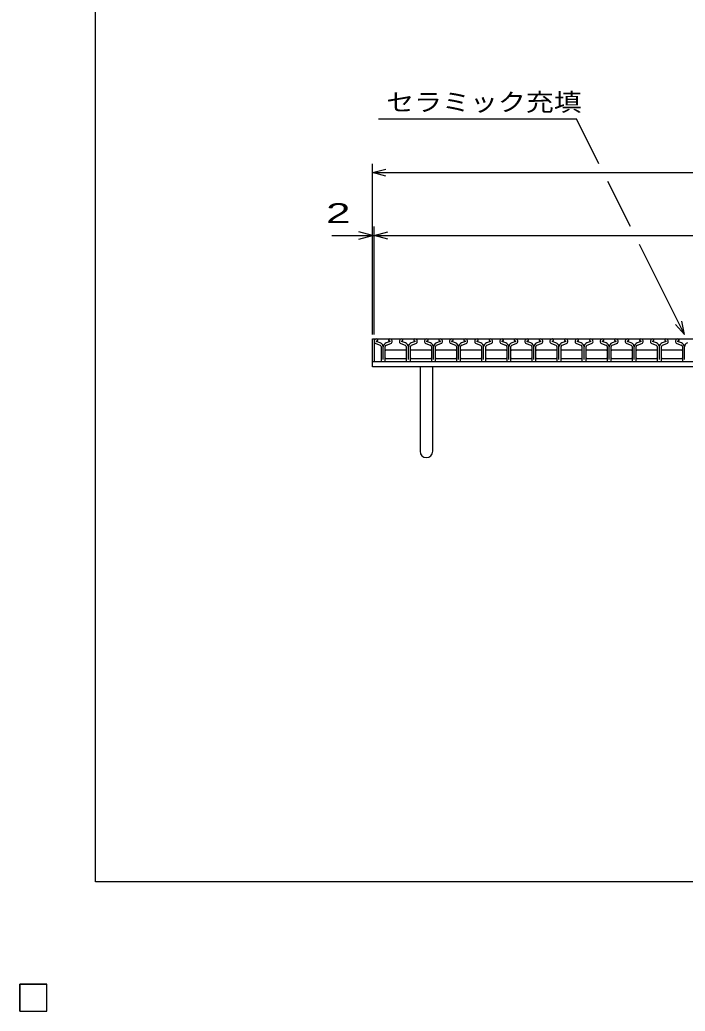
# Model space of a CAD drawing. Units: millimetres, scale not verified. Extents: x -1820 to 1724, y -1285 to 1059.
# Drawn here: x -1820 to -1080, y -1285 to -182 of the extents above; entities that cross this region are included whole.
import ezdxf
from ezdxf.enums import TextEntityAlignment as Align

# ---------------------------------------------------------------- set-up
doc = ezdxf.new("R2010")
doc.units = ezdxf.units.MM
doc.header["$LTSCALE"] = 10
for name, color, linetype, lineweight in [('0_2', 150, 'Continuous', 25), ('16', 3, 'Continuous', 25), ('19', 6, 'Continuous', 25), ('22', 2, 'Continuous', 25)]:
    doc.layers.add(name, color=color, linetype=linetype, lineweight=lineweight)
doc.styles.add('ベクトル', font='')
doc.styles.get('ベクトル').set_extended_font_data('ベクトル')

msp = doc.modelspace()

# ---------------------------------------------------------------- linework, layer by layer
at = {"layer": '0_2'}
for p, q in [((-1736, -1141), (-1736, 1059)), ((1724, -1141), (-1736, -1141))]:
    msp.add_line(p, q, dxfattribs=at)
at = {"layer": '16'}
for p, q in [((-1426, -537), (-430, -537)), ((-1426, -537), (-1426, -562)), ((-1419.3, -541.53), (-1423.62, -540.01)), ((-1423.46, -539.31), (-1422.02, -538.61)), ((-1422.02, -538.61), (-1422.02, -538.38)), ((-1408.4, -540.01), (-1412.72, -541.53)), ((-1410, -538.38), (-1410, -538.61)), ((-1410, -538.61), (-1408.56, -539.31)), ((-1391.4, -541.53), (-1395.72, -540.01)), ((-1395.56, -539.31), (-1394.12, -538.61)), ((-1394.12, -538.61), (-1394.12, -538.38)), ((-1380.5, -540.01), (-1384.82, -541.53)), ((-1382.1, -538.38), (-1382.1, -538.61)), ((-1382.1, -538.61), (-1380.66, -539.31)), ((-1363.5, -541.53), (-1367.82, -540.01)), ((-1367.66, -539.31), (-1366.22, -538.61)), ((-1366.22, -538.61), (-1366.22, -538.38)), ((-1352.6, -540.01), (-1356.92, -541.53)), ((-1354.2, -538.38), (-1354.2, -538.61)), ((-1354.2, -538.61), (-1352.76, -539.31)), ((-1335.6, -541.53), (-1339.92, -540.01)), ((-1339.76, -539.31), (-1338.32, -538.61)), ((-1338.32, -538.61), (-1338.32, -538.38)), ((-1324.7, -540.01), (-1329.02, -541.53)), ((-1326.3, -538.38), (-1326.3, -538.61)), ((-1326.3, -538.61), (-1324.86, -539.31)), ((-1307.7, -541.53), (-1312.02, -540.01)), ((-1311.86, -539.31), (-1310.42, -538.61)), ((-1310.42, -538.61), (-1310.42, -538.38)), ((-1296.8, -540.01), (-1301.12, -541.53)), ((-1298.4, -538.38), (-1298.4, -538.61)), ((-1298.4, -538.61), (-1296.96, -539.31)), ((-1279.8, -541.53), (-1284.12, -540.01)), ((-1283.96, -539.31), (-1282.52, -538.61)), ((-1282.52, -538.61), (-1282.52, -538.38)), ((-1268.9, -540.01), (-1273.22, -541.53)), ((-1270.5, -538.38), (-1270.5, -538.61)), ((-1270.5, -538.61), (-1269.06, -539.31)), ((-1251.9, -541.53), (-1256.22, -540.01)), ((-1256.06, -539.31), (-1254.62, -538.61)), ((-1254.62, -538.61), (-1254.62, -538.38)), ((-1241, -540.01), (-1245.32, -541.53)), ((-1242.6, -538.38), (-1242.6, -538.61)), ((-1242.6, -538.61), (-1241.16, -539.31)), ((-1224, -541.53), (-1228.32, -540.01)), ((-1228.16, -539.31), (-1226.72, -538.61)), ((-1226.72, -538.61), (-1226.72, -538.38)), ((-1213.1, -540.01), (-1217.42, -541.53)), ((-1214.7, -538.38), (-1214.7, -538.61)), ((-1214.7, -538.61), (-1213.26, -539.31)), ((-1196.1, -541.53), (-1200.42, -540.01)), ((-1200.26, -539.31), (-1198.82, -538.61)), ((-1198.82, -538.61), (-1198.82, -538.38)), ((-1185.2, -540.01), (-1189.52, -541.53)), ((-1186.8, -538.38), (-1186.8, -538.61)), ((-1186.8, -538.61), (-1185.36, -539.31)), ((-1168.2, -541.53), (-1172.52, -540.01)), ((-1172.36, -539.31), (-1170.92, -538.61)), ((-1170.92, -538.61), (-1170.92, -538.38)), ((-1157.3, -540.01), (-1161.62, -541.53)), ((-1158.9, -538.38), (-1158.9, -538.61)), ((-1158.9, -538.61), (-1157.46, -539.31)), ((-1140.3, -541.53), (-1144.62, -540.01)), ((-1144.46, -539.31), (-1143.02, -538.61)), ((-1143.02, -538.61), (-1143.02, -538.38)), ((-1129.4, -540.01), (-1133.72, -541.53)), ((-1131, -538.38), (-1131, -538.61)), ((-1131, -538.61), (-1129.56, -539.31)), ((-1112.4, -541.53), (-1116.72, -540.01)), ((-1116.56, -539.31), (-1115.12, -538.61)), ((-1115.12, -538.61), (-1115.12, -538.38)), ((-1101.5, -540.01), (-1105.82, -541.53)), ((-1103.1, -538.38), (-1103.1, -538.61)), ((-1103.1, -538.61), (-1101.66, -539.31)), ((-1084.5, -541.53), (-1088.82, -540.01)), ((-1088.66, -539.31), (-1087.22, -538.61)), ((-1087.22, -538.61), (-1087.22, -538.38)), ((-1424.38, -542.18), (-1419.51, -543.89)), ((-1418.31, -545.59), (-1418.31, -561.31)), ((-1416, -559.71), (-1416, -545.64)), ((-1413.75, -550), (-1412.75, -549)), ((-1413.71, -561.31), (-1413.71, -545.59)), ((-1412.75, -549), (-1391.35, -549)), ((-1412.51, -543.89), (-1407.64, -542.18)), ((-1396.48, -542.18), (-1391.61, -543.89)), ((-1391.35, -549), (-1390.35, -550)), ((-1390.41, -545.59), (-1390.41, -561.31)), ((-1388.1, -559.71), (-1388.1, -545.64)), ((-1385.85, -550), (-1384.85, -549)), ((-1385.81, -561.31), (-1385.81, -545.59)), ((-1384.85, -549), (-1363.45, -549)), ((-1384.61, -543.89), (-1379.74, -542.18)), ((-1368.58, -542.18), (-1363.71, -543.89)), ((-1363.45, -549), (-1362.45, -550)), ((-1362.51, -545.59), (-1362.51, -561.31)), ((-1360.2, -559.71), (-1360.2, -545.64)), ((-1357.95, -550), (-1356.95, -549)), ((-1357.91, -561.31), (-1357.91, -545.59)), ((-1356.95, -549), (-1335.55, -549)), ((-1356.71, -543.89), (-1351.84, -542.18)), ((-1340.68, -542.18), (-1335.81, -543.89)), ((-1335.55, -549), (-1334.55, -550)), ((-1334.61, -545.59), (-1334.61, -561.31)), ((-1332.3, -559.71), (-1332.3, -545.64)), ((-1330.05, -550), (-1329.05, -549)), ((-1330.01, -561.31), (-1330.01, -545.59)), ((-1329.05, -549), (-1307.65, -549)), ((-1328.81, -543.89), (-1323.94, -542.18)), ((-1312.78, -542.18), (-1307.91, -543.89)), ((-1307.65, -549), (-1306.65, -550)), ((-1306.71, -545.59), (-1306.71, -561.31)), ((-1304.4, -559.71), (-1304.4, -545.64)), ((-1302.15, -550), (-1301.15, -549)), ((-1302.11, -561.31), (-1302.11, -545.59)), ((-1301.15, -549), (-1279.75, -549)), ((-1300.91, -543.89), (-1296.04, -542.18)), ((-1284.88, -542.18), (-1280.01, -543.89)), ((-1279.75, -549), (-1278.75, -550)), ((-1278.81, -545.59), (-1278.81, -561.31)), ((-1276.5, -559.71), (-1276.5, -545.64)), ((-1274.25, -550), (-1273.25, -549)), ((-1274.21, -561.31), (-1274.21, -545.59)), ((-1273.25, -549), (-1251.85, -549)), ((-1273.01, -543.89), (-1268.14, -542.18)), ((-1256.98, -542.18), (-1252.11, -543.89)), ((-1251.85, -549), (-1250.85, -550)), ((-1250.91, -545.59), (-1250.91, -561.31)), ((-1248.6, -559.71), (-1248.6, -545.64)), ((-1246.35, -550), (-1245.35, -549)), ((-1246.31, -561.31), (-1246.31, -545.59)), ((-1245.35, -549), (-1223.95, -549)), ((-1245.11, -543.89), (-1240.24, -542.18)), ((-1229.08, -542.18), (-1224.21, -543.89)), ((-1223.95, -549), (-1222.95, -550)), ((-1223.01, -545.59), (-1223.01, -561.31)), ((-1220.7, -559.71), (-1220.7, -545.64)), ((-1218.45, -550), (-1217.45, -549)), ((-1218.41, -561.31), (-1218.41, -545.59)), ((-1217.45, -549), (-1196.05, -549)), ((-1217.21, -543.89), (-1212.34, -542.18)), ((-1201.18, -542.18), (-1196.31, -543.89)), ((-1196.05, -549), (-1195.05, -550)), ((-1195.11, -545.59), (-1195.11, -561.31)), ((-1192.8, -559.71), (-1192.8, -545.64)), ((-1190.55, -550), (-1189.55, -549)), ((-1190.51, -561.31), (-1190.51, -545.59)), ((-1189.55, -549), (-1168.15, -549)), ((-1189.31, -543.89), (-1184.44, -542.18)), ((-1173.28, -542.18), (-1168.41, -543.89)), ((-1168.15, -549), (-1167.15, -550)), ((-1167.21, -545.59), (-1167.21, -561.31)), ((-1164.9, -559.71), (-1164.9, -545.64)), ((-1162.65, -550), (-1161.65, -549)), ((-1162.61, -561.31), (-1162.61, -545.59)), ((-1161.65, -549), (-1140.25, -549)), ((-1161.41, -543.89), (-1156.54, -542.18)), ((-1145.38, -542.18), (-1140.51, -543.89)), ((-1140.25, -549), (-1139.25, -550)), ((-1139.31, -545.59), (-1139.31, -561.31)), ((-1137, -559.71), (-1137, -545.64)), ((-1134.75, -550), (-1133.75, -549)), ((-1134.71, -561.31), (-1134.71, -545.59)), ((-1133.75, -549), (-1112.35, -549)), ((-1133.51, -543.89), (-1128.64, -542.18)), ((-1117.48, -542.18), (-1112.61, -543.89)), ((-1112.35, -549), (-1111.35, -550)), ((-1111.41, -545.59), (-1111.41, -561.31)), ((-1109.1, -559.71), (-1109.1, -545.64)), ((-1106.85, -550), (-1105.85, -549)), ((-1106.81, -561.31), (-1106.81, -545.59)), ((-1105.85, -549), (-1084.45, -549)), ((-1105.61, -543.89), (-1100.74, -542.18)), ((-1089.58, -542.18), (-1084.71, -543.89)), ((-1084.45, -549), (-1083.45, -550)), ((-1083.51, -545.59), (-1083.51, -561.31)), ((-1081.2, -559.71), (-1081.2, -545.64)), ((-1426, -562), (-430, -562)), ((-1417.61, -562.01), (-1414.41, -562.01)), ((-1412.75, -559), (-1413.75, -558)), ((-1391.35, -559), (-1412.75, -559)), ((-1390.35, -558), (-1391.35, -559)), ((-1389.71, -562.01), (-1386.51, -562.01)), ((-1384.85, -559), (-1385.85, -558)), ((-1363.45, -559), (-1384.85, -559)), ((-1362.45, -558), (-1363.45, -559)), ((-1361.81, -562.01), (-1358.61, -562.01)), ((-1356.95, -559), (-1357.95, -558)), ((-1335.55, -559), (-1356.95, -559)), ((-1334.55, -558), (-1335.55, -559)), ((-1333.91, -562.01), (-1330.71, -562.01)), ((-1329.05, -559), (-1330.05, -558)), ((-1307.65, -559), (-1329.05, -559)), ((-1306.65, -558), (-1307.65, -559)), ((-1306.01, -562.01), (-1302.81, -562.01)), ((-1301.15, -559), (-1302.15, -558)), ((-1279.75, -559), (-1301.15, -559)), ((-1278.75, -558), (-1279.75, -559)), ((-1278.11, -562.01), (-1274.91, -562.01)), ((-1273.25, -559), (-1274.25, -558)), ((-1251.85, -559), (-1273.25, -559)), ((-1250.85, -558), (-1251.85, -559)), ((-1250.21, -562.01), (-1247.01, -562.01)), ((-1245.35, -559), (-1246.35, -558)), ((-1223.95, -559), (-1245.35, -559)), ((-1222.95, -558), (-1223.95, -559)), ((-1222.31, -562.01), (-1219.11, -562.01)), ((-1217.45, -559), (-1218.45, -558)), ((-1196.05, -559), (-1217.45, -559)), ((-1195.05, -558), (-1196.05, -559)), ((-1194.41, -562.01), (-1191.21, -562.01)), ((-1189.55, -559), (-1190.55, -558)), ((-1168.15, -559), (-1189.55, -559)), ((-1167.15, -558), (-1168.15, -559)), ((-1166.51, -562.01), (-1163.31, -562.01)), ((-1161.65, -559), (-1162.65, -558)), ((-1140.25, -559), (-1161.65, -559)), ((-1139.25, -558), (-1140.25, -559)), ((-1138.61, -562.01), (-1135.41, -562.01)), ((-1133.75, -559), (-1134.75, -558)), ((-1112.35, -559), (-1133.75, -559)), ((-1111.35, -558), (-1112.35, -559)), ((-1110.71, -562.01), (-1107.51, -562.01)), ((-1105.85, -559), (-1106.85, -558)), ((-1084.45, -559), (-1105.85, -559)), ((-1083.45, -558), (-1084.45, -559)), ((-1082.81, -562.01), (-1079.61, -562.01)), ((-1820, -1255), (-1790, -1255)), ((-1820, -1285), (-1820, -1255)), ((-1820, -1255), (-1790, -1255)), ((-1820, -1285), (-1820, -1255)), ((-1820, -1255), (-1790, -1255)), ((-1820, -1285), (-1820, -1255)), ((-1820, -1255), (-1790, -1255)), ((-1820, -1285), (-1820, -1255)), ((-1820, -1255), (-1790, -1255)), ((-1820, -1285), (-1820, -1255)), ((-1790, -1285), (-1790, -1255)), ((-1790, -1285), (-1790, -1255)), ((-1790, -1285), (-1790, -1255)), ((-1790, -1285), (-1790, -1255)), ((-1790, -1285), (-1790, -1255)), ((-1820, -1285), (-1790, -1285)), ((-1820, -1285), (-1790, -1285)), ((-1820, -1285), (-1790, -1285)), ((-1820, -1285), (-1790, -1285)), ((-1820, -1285), (-1790, -1285))]:
    msp.add_line(p, q, dxfattribs=at)
for centre, radius, start, end in [((-1423.31, -539.7), 2.7, 90.98, 246.68), ((-1423.29, -539.72), 0.44, 111.91, 222.33), ((-1423.47, -538.45), 1.45, 2.5, 85.55), ((-1408.55, -538.45), 1.45, 94.45, 177.5), ((-1408.71, -539.7), 2.7, 293.32, 89.02002), ((-1408.73, -539.72), 0.44, 317.67, 68.08999), ((-1395.41, -539.7), 2.7, 90.98, 246.68), ((-1395.39, -539.72), 0.44, 111.91, 222.33), ((-1395.57, -538.45), 1.45, 2.5, 85.55), ((-1380.65, -538.45), 1.45, 94.45, 177.5), ((-1380.81, -539.7), 2.7, 293.32, 89.02002), ((-1380.83, -539.72), 0.44, 317.67, 68.08999), ((-1367.51, -539.7), 2.7, 90.98, 246.68), ((-1367.49, -539.72), 0.44, 111.91, 222.33), ((-1367.67, -538.45), 1.45, 2.5, 85.55), ((-1352.75, -538.45), 1.45, 94.45, 177.5), ((-1352.91, -539.7), 2.7, 293.32, 89.02002), ((-1352.93, -539.72), 0.44, 317.67, 68.08999), ((-1339.61, -539.7), 2.7, 90.98, 246.68), ((-1339.59, -539.72), 0.44, 111.91, 222.33), ((-1339.77, -538.45), 1.45, 2.5, 85.55), ((-1324.85, -538.45), 1.45, 94.45, 177.5), ((-1325.01, -539.7), 2.7, 293.32, 89.02002), ((-1325.03, -539.72), 0.44, 317.67, 68.08999), ((-1311.71, -539.7), 2.7, 90.98, 246.68), ((-1311.69, -539.72), 0.44, 111.91, 222.33), ((-1311.87, -538.45), 1.45, 2.5, 85.55), ((-1296.95, -538.45), 1.45, 94.45, 177.5), ((-1297.11, -539.7), 2.7, 293.32, 89.02002), ((-1297.13, -539.72), 0.44, 317.67, 68.08999), ((-1283.81, -539.7), 2.7, 90.98, 246.68), ((-1283.79, -539.72), 0.44, 111.91, 222.33), ((-1283.97, -538.45), 1.45, 2.5, 85.55), ((-1269.05, -538.45), 1.45, 94.45, 177.5), ((-1269.21, -539.7), 2.7, 293.32, 89.02002), ((-1269.23, -539.72), 0.44, 317.67, 68.08999), ((-1255.91, -539.7), 2.7, 90.98, 246.68), ((-1255.89, -539.72), 0.44, 111.91, 222.33), ((-1256.07, -538.45), 1.45, 2.5, 85.55), ((-1241.15, -538.45), 1.45, 94.45, 177.5), ((-1241.31, -539.7), 2.7, 293.32, 89.02002), ((-1241.33, -539.72), 0.44, 317.67, 68.08999), ((-1228.01, -539.7), 2.7, 90.98, 246.68), ((-1227.99, -539.72), 0.44, 111.91, 222.33), ((-1228.17, -538.45), 1.45, 2.5, 85.55), ((-1213.25, -538.45), 1.45, 94.45, 177.5), ((-1213.41, -539.7), 2.7, 293.32, 89.02002), ((-1213.43, -539.72), 0.44, 317.67, 68.08999), ((-1200.11, -539.7), 2.7, 90.98, 246.68), ((-1200.09, -539.72), 0.44, 111.91, 222.33), ((-1200.27, -538.45), 1.45, 2.5, 85.55), ((-1185.35, -538.45), 1.45, 94.45, 177.5), ((-1185.51, -539.7), 2.7, 293.32, 89.02002), ((-1185.53, -539.72), 0.44, 317.67, 68.08999), ((-1172.21, -539.7), 2.7, 90.98, 246.68), ((-1172.19, -539.72), 0.44, 111.91, 222.33), ((-1172.37, -538.45), 1.45, 2.5, 85.55), ((-1157.45, -538.45), 1.45, 94.45, 177.5), ((-1157.61, -539.7), 2.7, 293.32, 89.02002), ((-1157.63, -539.72), 0.44, 317.67, 68.08999), ((-1144.31, -539.7), 2.7, 90.98, 246.68), ((-1144.29, -539.72), 0.44, 111.91, 222.33), ((-1144.47, -538.45), 1.45, 2.5, 85.55), ((-1129.55, -538.45), 1.45, 94.45, 177.5), ((-1129.71, -539.7), 2.7, 293.32, 89.02002), ((-1129.73, -539.72), 0.44, 317.67, 68.08999), ((-1116.41, -539.7), 2.7, 90.98, 246.68), ((-1116.39, -539.72), 0.44, 111.91, 222.33), ((-1116.57, -538.45), 1.45, 2.5, 85.55), ((-1101.65, -538.45), 1.45, 94.45, 177.5), ((-1101.81, -539.7), 2.7, 293.32, 89.02002), ((-1101.83, -539.72), 0.44, 317.67, 68.08999), ((-1088.51, -539.7), 2.7, 90.98, 246.68), ((-1088.49, -539.72), 0.44, 111.91, 222.33), ((-1088.67, -538.45), 1.45, 2.5, 85.55), ((-1420.11, -545.59), 1.8, 0, 70.58), ((-1420.59, -545.94), 4.6, 3.78, 73.7), ((-1411.43, -545.94), 4.6, 106.3, 176.22), ((-1411.91, -545.59), 1.8, 109.42, 180), ((-1392.21, -545.59), 1.8, 0, 70.58), ((-1392.69, -545.94), 4.6, 3.78, 73.7), ((-1383.53, -545.94), 4.6, 106.3, 176.22), ((-1384.01, -545.59), 1.8, 109.42, 180), ((-1364.31, -545.59), 1.8, 0, 70.58), ((-1364.79, -545.94), 4.6, 3.78, 73.7), ((-1355.63, -545.94), 4.6, 106.3, 176.22), ((-1356.11, -545.59), 1.8, 109.42, 180), ((-1336.41, -545.59), 1.8, 0, 70.58), ((-1336.89, -545.94), 4.6, 3.78, 73.7), ((-1327.73, -545.94), 4.6, 106.3, 176.22), ((-1328.21, -545.59), 1.8, 109.42, 180), ((-1308.51, -545.59), 1.8, 0, 70.58), ((-1308.99, -545.94), 4.6, 3.78, 73.7), ((-1299.83, -545.94), 4.6, 106.3, 176.22), ((-1300.31, -545.59), 1.8, 109.42, 180), ((-1280.61, -545.59), 1.8, 0, 70.58), ((-1281.09, -545.94), 4.6, 3.78, 73.7), ((-1271.93, -545.94), 4.6, 106.3, 176.22), ((-1272.41, -545.59), 1.8, 109.42, 180), ((-1252.71, -545.59), 1.8, 0, 70.58), ((-1253.19, -545.94), 4.6, 3.78, 73.7), ((-1244.03, -545.94), 4.6, 106.3, 176.22), ((-1244.51, -545.59), 1.8, 109.42, 180), ((-1224.81, -545.59), 1.8, 0, 70.58), ((-1225.29, -545.94), 4.6, 3.78, 73.7), ((-1216.13, -545.94), 4.6, 106.3, 176.22), ((-1216.61, -545.59), 1.8, 109.42, 180), ((-1196.91, -545.59), 1.8, 0, 70.58), ((-1197.39, -545.94), 4.6, 3.78, 73.7), ((-1188.23, -545.94), 4.6, 106.3, 176.22), ((-1188.71, -545.59), 1.8, 109.42, 180), ((-1169.01, -545.59), 1.8, 0, 70.58), ((-1169.49, -545.94), 4.6, 3.78, 73.7), ((-1160.33, -545.94), 4.6, 106.3, 176.22), ((-1160.81, -545.59), 1.8, 109.42, 180), ((-1141.11, -545.59), 1.8, 0, 70.58), ((-1141.59, -545.94), 4.6, 3.78, 73.7), ((-1132.43, -545.94), 4.6, 106.3, 176.22), ((-1132.91, -545.59), 1.8, 109.42, 180), ((-1113.21, -545.59), 1.8, 0, 70.58), ((-1113.69, -545.94), 4.6, 3.78, 73.7), ((-1104.53, -545.94), 4.6, 106.3, 176.22), ((-1105.01, -545.59), 1.8, 109.42, 180), ((-1085.31, -545.59), 1.8, 0, 70.58), ((-1085.79, -545.94), 4.6, 3.78, 73.7), ((-1076.63, -545.94), 4.6, 106.3, 176.22), ((-1417.61, -561.31), 0.7, 180, 270), ((-1414.41, -561.31), 0.7, 270, 0), ((-1389.71, -561.31), 0.7, 180, 270), ((-1386.51, -561.31), 0.7, 270, 0), ((-1361.81, -561.31), 0.7, 180, 270), ((-1358.61, -561.31), 0.7, 270, 0), ((-1333.91, -561.31), 0.7, 180, 270), ((-1330.71, -561.31), 0.7, 270, 0), ((-1306.01, -561.31), 0.7, 180, 270), ((-1302.81, -561.31), 0.7, 270, 0), ((-1278.11, -561.31), 0.7, 180, 270), ((-1274.91, -561.31), 0.7, 270, 0), ((-1250.21, -561.31), 0.7, 180, 270), ((-1247.01, -561.31), 0.7, 270, 0), ((-1222.31, -561.31), 0.7, 180, 270), ((-1219.11, -561.31), 0.7, 270, 0), ((-1194.41, -561.31), 0.7, 180, 270), ((-1191.21, -561.31), 0.7, 270, 0), ((-1166.51, -561.31), 0.7, 180, 270), ((-1163.31, -561.31), 0.7, 270, 0), ((-1138.61, -561.31), 0.7, 180, 270), ((-1135.41, -561.31), 0.7, 270, 0), ((-1110.71, -561.31), 0.7, 180, 270), ((-1107.51, -561.31), 0.7, 270, 0), ((-1082.81, -561.31), 0.7, 180, 270)]:
    msp.add_arc(centre, radius, start, end, dxfattribs=at)
at = {"layer": '19'}
for p, q in [((-1428, -562), (-1428, -537)), ((-1428, -537), (-1426, -537)), ((-1428, -562), (-428, -562)), ((-1428, -568), (-1428, -562)), ((-428, -568), (-1428, -568)), ((-1375, -568), (-1375, -662)), ((-1361, -662), (-1361, -568))]:
    msp.add_line(p, q, dxfattribs=at)
msp.add_arc((-1368, -662), 7, 180, 0, dxfattribs=at)
at = {"layer": '22', "color": 4}
for p, q in [((-1421.2, -292), (-1201.2, -292)), ((-1176.2, -342), (-1201.2, -292)), ((-1428, -532), (-1428, -342)), ((-1428, -352), (-1413, -348)), ((-1413, -356), (-1428, -352)), ((-1428, -352), (-428, -352)), ((-1141.2, -412), (-1166.2, -362)), ((-1428, -422), (-1443, -418)), ((-1428, -532), (-1428, -412)), ((-1426, -532), (-1426, -412)), ((-1426, -422), (-1411, -418)), ((-1473, -422), (-1428, -422)), ((-1443, -426), (-1428, -422)), ((-1428, -422), (-1426, -422)), ((-1411, -426), (-1426, -422)), ((-1426, -422), (-430, -422)), ((-1081.2, -532), (-1131.2, -432)), ((-1081.2, -532), (-1084.2, -517.4)), ((-1081.2, -532), (-1091.2, -521)), ((-1790, -1255), (-1820, -1255)), ((-1820, -1255), (-1820, -1285)), ((-1790, -1255), (-1820, -1255)), ((-1820, -1255), (-1820, -1285)), ((-1790, -1255), (-1820, -1255)), ((-1820, -1255), (-1820, -1285)), ((-1790, -1285), (-1790, -1255)), ((-1790, -1285), (-1790, -1255)), ((-1790, -1285), (-1790, -1255)), ((-1820, -1285), (-1790, -1285)), ((-1820, -1285), (-1790, -1285)), ((-1820, -1285), (-1790, -1285))]:
    msp.add_line(p, q, dxfattribs=at)
at = {"layer": '22'}
for p, q in [((-1790, -1255), (-1820, -1255)), ((-1820, -1255), (-1820, -1285)), ((-1790, -1255), (-1820, -1255)), ((-1820, -1255), (-1820, -1285)), ((-1790, -1255), (-1820, -1255)), ((-1820, -1255), (-1820, -1285)), ((-1790, -1285), (-1790, -1255)), ((-1790, -1285), (-1790, -1255)), ((-1790, -1285), (-1790, -1255)), ((-1820, -1285), (-1790, -1285)), ((-1820, -1285), (-1790, -1285)), ((-1820, -1285), (-1790, -1285))]:
    msp.add_line(p, q, dxfattribs=at)

# ---------------------------------------------------------------- texts
at = {"layer": '22', "style": 'ベクトル'}
for s, height, width, p in [('セラミック充填', 19.79, 1.15, (-1412.7, -273.5)), (' 2 ', 21.99, 1.65, (-1493, -397))]:
    msp.add_text(s, height=height, dxfattribs=dict(at, width=width)).set_placement(p, align=Align.MIDDLE_LEFT)

doc.saveas('drawing.dxf')
